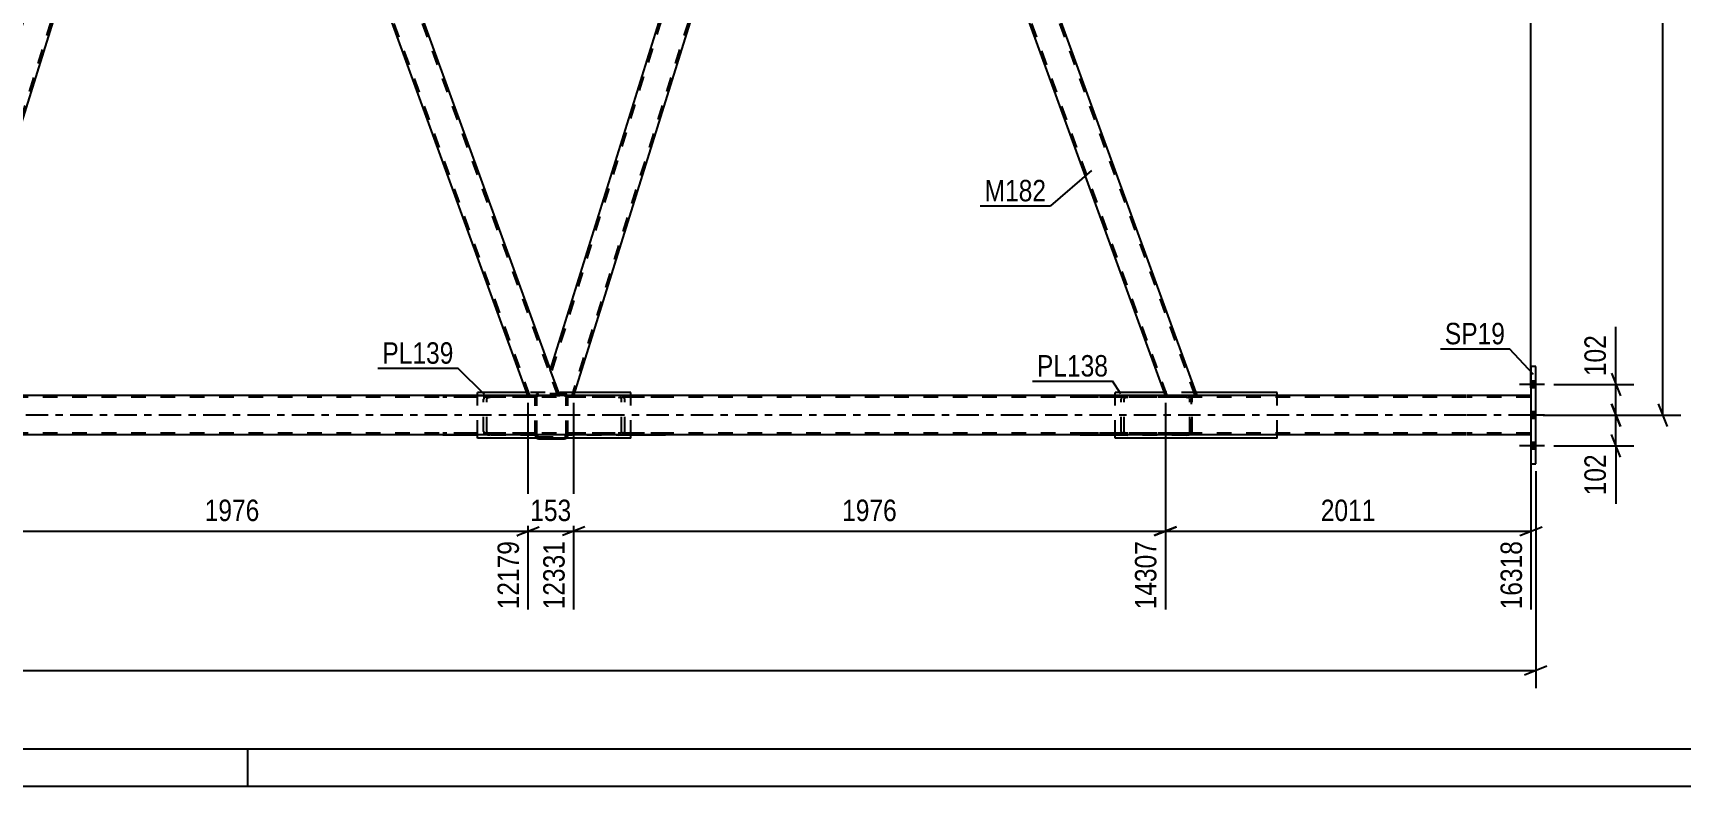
# Model space of a CAD drawing. Header units: millimetres. Extents: x -777 to 412, y -850 to -9.
# Drawn here: x -246.6 to -26.5, y -850.5 to -749.8 of the extents above; entities that cross this region are included whole.
import ezdxf

# ---------------------------------------------------------------- set-up
doc = ezdxf.new("R2010")
doc.units = ezdxf.units.MM
doc.linetypes.add('DXK_LINE_DOT2', pattern=[3.9198, 1.9599, -1.9599])
doc.linetypes.add('DXK_LINE_DOT3', pattern=[5.9187, 2.979, -0.9799, 0.9799, -0.9799])
doc.styles.add('Arial Narrow', font='ARIALN.TTF', dxfattribs={"height": 0.2})

# ---------------------------------------------------------------- blocks, each defined once
blk = doc.blocks.new('Unknown-570390744-1132')
at = {"color": 5, "linetype": 'Continuous'}
for p, q in [((-771.91, -845.5), (407.09, -845.5)), ((-217.91, -850.5), (-217.91, -845.5)), ((-776.91, -850.5), (412.09, -850.5))]:
    blk.add_line(p, q, dxfattribs=at)
blk = doc.blocks.new('Part-570390744-7935 - 7739')
at = {"color": 2, "linetype": 'Continuous'}
for p, q in [((-95.51, -797.9), (-102.09, -797.9)), ((-102.09, -798.29), (-102.09, -797.9)), ((-80.43, -797.9), (-91.25, -797.9)), ((-80.43, -798.29), (-80.43, -797.9)), ((-102.09, -803.98), (-102.09, -803.57)), ((-80.43, -803.98), (-102.09, -803.98)), ((-80.43, -803.98), (-80.43, -803.57))]:
    blk.add_line(p, q, dxfattribs=at)
at = {"color": 7, "linetype": 'DXK_LINE_DOT2'}
for p, q in [((-102.09, -803.57), (-102.09, -798.29)), ((-91.25, -797.9), (-95.51, -797.9)), ((-80.43, -803.57), (-80.43, -798.29))]:
    blk.add_line(p, q, dxfattribs=at)
blk = doc.blocks.new('Part-570390744-7947 - 7739')
at = {"color": 2, "linetype": 'Continuous'}
for p, q in [((-224.62, -677.07), (-224.58, -677.07)), ((-224.58, -677.07), (-220.88, -677.07)), ((-220.36, -677.07), (-220.88, -677.07)), ((-220.36, -677.07), (-177.51, -794.82)), ((-180.5, -798.29), (-223.07, -681.32))]:
    blk.add_line(p, q, dxfattribs=at)
at = {"color": 7, "linetype": 'DXK_LINE_DOT2'}
for p, q in [((-223.07, -681.32), (-224.62, -677.07)), ((-180.25, -798.29), (-224.37, -677.07)), ((-176.5, -798.29), (-220.62, -677.07)), ((-220.4, -677.07), (-220.51, -677.07)), ((-220.36, -677.07), (-220.4, -677.07)), ((-176.24, -798.29), (-177.51, -794.82)), ((-180.5, -798.29), (-176.24, -798.29))]:
    blk.add_line(p, q, dxfattribs=at)
blk = doc.blocks.new('Part-570390744-7942 - 7739')
at = {"color": 7, "linetype": 'DXK_LINE_DOT2'}
for p, q in [((-92.56, -798.3), (-106.73, -798.3)), ((-92.56, -798.54), (-106.73, -798.54)), ((-101.22, -798.59), (-101.29, -798.78)), ((-101.29, -803.1), (-101.29, -798.78)), ((-100.85, -798.78), (-100.82, -798.68)), ((-100.85, -803.1), (-100.85, -798.78)), ((-100.42, -798.3), (-100.75, -798.33)), ((-100.58, -798.55), (-100.42, -798.54)), ((-92.22, -798.33), (-92.56, -798.3)), ((-92.56, -798.54), (-92.39, -798.55)), ((-91.94, -798.44), (-92.22, -798.33)), ((-92.15, -798.68), (-92.12, -798.78)), ((-92.12, -803.1), (-92.12, -798.78)), ((-91.86, -798.5), (-91.94, -798.44)), ((-91.86, -803.37), (-91.86, -798.5)), ((-91.8, -798.59), (-91.86, -798.5)), ((-91.77, -798.78), (-91.8, -798.59)), ((-91.77, -803.1), (-91.77, -798.78)), ((-92.56, -803.34), (-106.73, -803.34)), ((-101.29, -803.1), (-101.22, -803.28)), ((-100.82, -803.19), (-100.85, -803.1)), ((-100.42, -803.34), (-100.58, -803.32)), ((-92.39, -803.32), (-92.56, -803.34)), ((-92.12, -803.1), (-92.15, -803.19)), ((-91.94, -803.44), (-91.86, -803.37)), ((-91.86, -803.37), (-91.8, -803.28)), ((-91.8, -803.28), (-91.77, -803.1)), ((-92.56, -803.58), (-102.09, -803.58)), ((-100.75, -803.54), (-100.42, -803.58)), ((-92.56, -803.58), (-92.22, -803.54)), ((-92.22, -803.54), (-91.94, -803.44))]:
    blk.add_line(p, q, dxfattribs=at)
at = {"color": 2, "linetype": 'Continuous'}
blk.add_line((-102.09, -803.58), (-106.73, -803.58), dxfattribs=at)
at = {"color": 7, "linetype": 'DXK_LINE_DOT2'}
for centre, radius, start, end in [((-100.62, -799.14), 0.817, 99.5182, 138.0638), ((-100.52, -798.96), 0.409, 99.5182, 138.0638), ((-92.46, -798.96), 0.409, 41.9363, 80.4819), ((-100.62, -802.73), 0.817, 221.9363, 260.4819), ((-100.52, -802.91), 0.409, 221.9363, 260.4819), ((-92.46, -802.91), 0.409, 279.5182, 318.0638)]:
    blk.add_arc(centre, radius, start, end, dxfattribs=at)
blk = doc.blocks.new('Part-570390744-7952 - 7739')
at = {"color": 2, "linetype": 'Continuous'}
for p, q in [((-139.49, -677.07), (-139.45, -677.07)), ((-139.45, -677.07), (-135.74, -677.07)), ((-135.23, -677.07), (-135.74, -677.07)), ((-91.11, -798.29), (-135.23, -677.07)), ((-95.37, -798.29), (-137.94, -681.32))]:
    blk.add_line(p, q, dxfattribs=at)
at = {"color": 7, "linetype": 'DXK_LINE_DOT2'}
for p, q in [((-137.94, -681.32), (-139.49, -677.07)), ((-95.11, -798.29), (-139.23, -677.07)), ((-91.37, -798.29), (-135.49, -677.07)), ((-135.27, -677.07), (-135.38, -677.07)), ((-135.23, -677.07), (-135.27, -677.07)), ((-95.37, -798.29), (-91.11, -798.29))]:
    blk.add_line(p, q, dxfattribs=at)
blk = doc.blocks.new('Part-570390744-7798 - 7739')
at = {"color": 2, "linetype": 'Continuous'}
for p, q in [((-55.16, -798.29), (-667.64, -798.29)), ((-46.54, -798.29), (-55.06, -798.29)), ((-55.16, -803.57), (-667.64, -803.57)), ((-46.54, -803.57), (-55.06, -803.57))]:
    blk.add_line(p, q, dxfattribs=at)
at = {"color": 7, "linetype": 'DXK_LINE_DOT2'}
for p, q in [((-55.16, -798.53), (-667.64, -798.53)), ((-46.54, -798.53), (-55.06, -798.53)), ((-46.54, -798.29), (-46.54, -803.57)), ((-55.16, -803.33), (-667.64, -803.33)), ((-46.54, -803.33), (-55.06, -803.33))]:
    blk.add_line(p, q, dxfattribs=at)
at = {"color": 7, "linetype": 'DXK_LINE_DOT3'}
for p, q in [((-55.16, -800.93), (-667.64, -800.93)), ((-46.54, -800.93), (-55.06, -800.93))]:
    blk.add_line(p, q, dxfattribs=at)
blk = doc.blocks.new('Part-570390744-7980 - 7739')
at = {"color": 2, "linetype": 'Continuous'}
for p, q in [((-140.81, -677.07), (-177.51, -794.82)), ((-140.81, -677.07), (-140.77, -677.07)), ((-140.77, -677.07), (-139.49, -677.07)), ((-138.21, -680.58), (-139.49, -677.07)), ((-137.94, -681.32), (-174.4, -798.29)), ((-137.94, -681.32), (-138.21, -680.58)), ((-176.24, -798.29), (-177.51, -794.82))]:
    blk.add_line(p, q, dxfattribs=at)
at = {"color": 7, "linetype": 'DXK_LINE_DOT2'}
for p, q in [((-140.55, -677.07), (-177.37, -795.19)), ((-138.08, -680.95), (-174.65, -798.29)), ((-137.94, -681.32), (-138.11, -680.86)), ((-174.4, -798.29), (-176.24, -798.29))]:
    blk.add_line(p, q, dxfattribs=at)
blk = doc.blocks.new('Part-570390744-7982 - 7739')
at = {"color": 7, "linetype": 'DXK_LINE_DOT2'}
for p, q in [((-175.15, -803.58), (-175.15, -798.3)), ((-162.13, -798.3), (-175.15, -798.3)), ((-162.13, -798.54), (-175.15, -798.54)), ((-168.11, -798.33), (-168.44, -798.3)), ((-168.44, -798.54), (-168.28, -798.55)), ((-168.04, -798.68), (-168.01, -798.78)), ((-168.01, -803.1), (-168.01, -798.78)), ((-167.57, -798.78), (-167.64, -798.59)), ((-167.57, -803.1), (-167.57, -798.78)), ((-162.13, -803.34), (-175.15, -803.34)), ((-168.28, -803.32), (-168.44, -803.34)), ((-168.01, -803.1), (-168.04, -803.19)), ((-167.64, -803.28), (-167.57, -803.1)), ((-166.77, -803.58), (-175.15, -803.58)), ((-168.44, -803.58), (-168.11, -803.54))]:
    blk.add_line(p, q, dxfattribs=at)
at = {"color": 2, "linetype": 'Continuous'}
blk.add_line((-162.13, -803.58), (-166.77, -803.58), dxfattribs=at)
at = {"color": 7, "linetype": 'DXK_LINE_DOT2'}
for centre, radius, start, end in [((-168.34, -798.96), 0.409, 41.9363, 80.4819), ((-168.25, -799.14), 0.817, 41.9363, 80.4819), ((-168.34, -802.91), 0.409, 279.5182, 318.0638), ((-168.25, -802.73), 0.817, 279.5182, 318.0638)]:
    blk.add_arc(centre, radius, start, end, dxfattribs=at)
blk = doc.blocks.new('Part-570390744-8030 - 7739')
at = {"color": 7, "linetype": 'DXK_LINE_DOT2'}
for p, q in [((-179.51, -798.37), (-179.55, -798.55)), ((-179.55, -803.59), (-179.55, -798.55)), ((-179.31, -798.55), (-179.29, -798.46)), ((-179.31, -803.59), (-179.31, -798.55)), ((-179.29, -798.46), (-179.24, -798.38)), ((-179.07, -798.07), (-179.25, -798.11)), ((-179.24, -798.38), (-179.16, -798.33)), ((-179.16, -798.33), (-179.07, -798.31)), ((-175.63, -798.07), (-179.07, -798.07)), ((-179.07, -798.31), (-175.63, -798.31)), ((-175.45, -798.11), (-175.63, -798.07)), ((-175.63, -798.31), (-175.54, -798.33)), ((-175.54, -798.33), (-175.46, -798.38)), ((-175.46, -798.38), (-175.41, -798.46)), ((-175.41, -798.46), (-175.39, -798.55)), ((-175.39, -803.59), (-175.39, -798.55)), ((-175.15, -798.55), (-175.19, -798.37)), ((-175.15, -803.59), (-175.15, -798.55)), ((-179.55, -803.59), (-179.51, -803.77)), ((-179.29, -803.68), (-179.31, -803.59)), ((-179.24, -803.76), (-179.29, -803.68)), ((-179.16, -803.81), (-179.24, -803.76)), ((-179.07, -803.83), (-179.16, -803.81)), ((-179.07, -803.83), (-175.63, -803.83)), ((-175.54, -803.81), (-175.63, -803.83)), ((-175.46, -803.76), (-175.54, -803.81)), ((-175.41, -803.68), (-175.46, -803.76)), ((-175.39, -803.59), (-175.41, -803.68)), ((-175.19, -803.77), (-175.15, -803.59))]:
    blk.add_line(p, q, dxfattribs=at)
at = {"color": 2, "linetype": 'Continuous'}
for p, q in [((-179.25, -804.03), (-179.07, -804.07)), ((-179.07, -804.07), (-175.63, -804.07)), ((-175.63, -804.07), (-175.45, -804.03))]:
    blk.add_line(p, q, dxfattribs=at)
at = {"color": 7, "linetype": 'DXK_LINE_DOT2'}
for centre, start, end in [((-179.07, -798.55), 112.5001, 157.5001), ((-175.63, -798.55), 22.5001, 67.5001), ((-179.07, -803.59), 202.5001, 235.0634), ((-175.63, -803.59), 304.9365, 337.5001)]:
    blk.add_arc(centre, 0.48, start, end, dxfattribs=at)
at = {"color": 2, "linetype": 'Continuous'}
for centre, start, end in [((-179.07, -803.59), 235.0634, 247.5001), ((-175.63, -803.59), 292.5001, 304.9365)]:
    blk.add_arc(centre, 0.48, start, end, dxfattribs=at)
blk = doc.blocks.new('Part-570390744-8103 - 7739')
at = {"color": 7, "linetype": 'DXK_LINE_DOT2'}
for p, q in [((-191.86, -798.3), (-179.55, -798.3)), ((-179.55, -798.54), (-191.86, -798.54)), ((-186.36, -798.59), (-186.42, -798.78)), ((-186.42, -803.1), (-186.42, -798.78)), ((-185.99, -798.78), (-185.95, -798.68)), ((-185.99, -803.1), (-185.99, -798.78)), ((-185.55, -798.3), (-185.88, -798.33)), ((-185.72, -798.55), (-185.55, -798.54)), ((-179.55, -803.58), (-179.55, -798.3)), ((-179.55, -803.34), (-191.86, -803.34)), ((-186.42, -803.1), (-186.36, -803.28)), ((-185.95, -803.19), (-185.99, -803.1)), ((-185.55, -803.34), (-185.72, -803.32)), ((-179.55, -803.58), (-187.22, -803.58)), ((-185.88, -803.54), (-185.55, -803.58))]:
    blk.add_line(p, q, dxfattribs=at)
at = {"color": 2, "linetype": 'Continuous'}
blk.add_line((-187.22, -803.58), (-191.86, -803.58), dxfattribs=at)
at = {"color": 7, "linetype": 'DXK_LINE_DOT2'}
for centre, radius, start, end in [((-185.75, -799.14), 0.817, 99.5182, 138.0638), ((-185.65, -798.96), 0.409, 99.5182, 138.0638), ((-185.75, -802.73), 0.817, 221.9363, 260.4819), ((-185.65, -802.91), 0.409, 221.9363, 260.4819)]:
    blk.add_arc(centre, radius, start, end, dxfattribs=at)
blk = doc.blocks.new('Part-570390744-8115 - 7739')
at = {"color": 2, "linetype": 'Continuous'}
for p, q in [((-46.54, -794.43), (-46.54, -807.43)), ((-45.9, -794.43), (-46.54, -794.43)), ((-45.9, -807.43), (-45.9, -794.43)), ((-46.54, -807.43), (-45.9, -807.43))]:
    blk.add_line(p, q, dxfattribs=at)
blk = doc.blocks.new('Part-570390744-8145 - 7739')
at = {"color": 2, "linetype": 'Continuous'}
for p, q in [((-225.94, -677.07), (-262.64, -794.82)), ((-225.94, -677.07), (-225.9, -677.07)), ((-225.9, -677.07), (-224.62, -677.07)), ((-223.35, -680.58), (-224.62, -677.07)), ((-223.07, -681.32), (-259.53, -798.29)), ((-223.07, -681.32), (-223.35, -680.58)), ((-261.38, -798.29), (-262.64, -794.82))]:
    blk.add_line(p, q, dxfattribs=at)
at = {"color": 7, "linetype": 'DXK_LINE_DOT2'}
for p, q in [((-225.69, -677.07), (-262.51, -795.19)), ((-223.21, -680.95), (-259.78, -798.29)), ((-223.07, -681.32), (-223.24, -680.86)), ((-259.53, -798.29), (-261.38, -798.29))]:
    blk.add_line(p, q, dxfattribs=at)
blk = doc.blocks.new('Part-570390744-8269 - 7739')
at = {"color": 2, "linetype": 'Continuous'}
for p, q in [((-180.65, -797.9), (-187.22, -797.9)), ((-187.22, -798.29), (-187.22, -797.9)), ((-166.77, -797.9), (-174.28, -797.9)), ((-166.77, -798.29), (-166.77, -797.9)), ((-187.22, -803.98), (-187.22, -803.57)), ((-166.77, -803.98), (-187.22, -803.98)), ((-166.77, -803.98), (-166.77, -803.57))]:
    blk.add_line(p, q, dxfattribs=at)
at = {"color": 7, "linetype": 'DXK_LINE_DOT2'}
for p, q in [((-187.22, -803.57), (-187.22, -798.29)), ((-174.28, -797.9), (-180.65, -797.9)), ((-166.77, -803.57), (-166.77, -798.29))]:
    blk.add_line(p, q, dxfattribs=at)
blk = doc.blocks.new('Bolt-570390744-8297 - 7739')
at = {"linetype": 'Continuous'}
for points in [[(-45.9, -797.27), (-45.9, -796.39), (-46.54, -796.39), (-46.54, -797.27)], [(-45.9, -797.27), (-45.9, -796.39), (-46.54, -796.39), (-46.54, -797.27)], [(-45.9, -797.27), (-45.9, -796.39), (-46.54, -796.39), (-46.54, -797.27)], [(-45.9, -801.37), (-45.9, -800.49), (-46.54, -800.49), (-46.54, -801.37)], [(-45.9, -801.37), (-45.9, -800.49), (-46.54, -800.49), (-46.54, -801.37)], [(-45.9, -805.47), (-45.9, -804.59), (-46.54, -804.59), (-46.54, -805.47)], [(-45.9, -805.47), (-45.9, -804.59), (-46.54, -804.59), (-46.54, -805.47)], [(-45.9, -805.47), (-45.9, -804.59), (-46.54, -804.59), (-46.54, -805.47)]]:
    blk.add_hatch(color=1, dxfattribs=at).paths.add_polyline_path(points)
at = {"color": 1, "linetype": 'Continuous'}
for p, q in [((-45.9, -796.39), (-46.54, -796.39)), ((-45.9, -796.39), (-46.54, -796.39)), ((-45.9, -796.39), (-46.54, -796.39)), ((-44.74, -796.83), (-48.06, -796.83)), ((-44.74, -796.83), (-48.06, -796.83)), ((-44.74, -796.83), (-48.06, -796.83)), ((-45.9, -797.27), (-46.54, -797.27)), ((-45.9, -797.27), (-46.54, -797.27)), ((-45.9, -797.27), (-46.54, -797.27)), ((-44.74, -800.93), (-48.06, -800.93)), ((-44.74, -800.93), (-48.06, -800.93)), ((-45.9, -800.49), (-46.54, -800.49)), ((-45.9, -800.49), (-46.54, -800.49)), ((-45.9, -801.37), (-46.54, -801.37)), ((-45.9, -801.37), (-46.54, -801.37)), ((-44.74, -805.03), (-48.06, -805.03)), ((-44.74, -805.03), (-48.06, -805.03)), ((-44.74, -805.03), (-48.06, -805.03)), ((-45.9, -804.59), (-46.54, -804.59)), ((-45.9, -804.59), (-46.54, -804.59)), ((-45.9, -804.59), (-46.54, -804.59)), ((-45.9, -805.47), (-46.54, -805.47)), ((-45.9, -805.47), (-46.54, -805.47)), ((-45.9, -805.47), (-46.54, -805.47))]:
    blk.add_line(p, q, dxfattribs=at)
blk = doc.blocks.new('StraightDimension-570390744-60971 - 7739')
at = {"color": 7, "linetype": 'Continuous'}
for p, q in [((-45.9, -808.43), (-45.9, -837.43)), ((-706.31, -835.03), (-45.9, -835.03)), ((-47.4, -835.63), (-44.4, -834.43))]:
    blk.add_line(p, q, dxfattribs=at)
blk = doc.blocks.new('StraightDimension-570390744-61201 - 7739')
at = {"color": 7, "linetype": 'Continuous'}
for p, q in [((-259.53, -799.29), (-259.53, -826.88)), ((-180.5, -799.29), (-180.5, -826.88)), ((-258.03, -815.83), (-261.03, -817.03)), ((-259.53, -816.43), (-180.5, -816.43)), ((-182, -817.03), (-179, -815.83))]:
    blk.add_line(p, q, dxfattribs=at)
at = {"color": 0}
blk.add_wipeout([(-215.76, -815.68), (-215.76, -811.48), (-224.27, -811.48), (-224.27, -815.68)], dxfattribs=at)
at = {"color": 0, "linetype": 'Continuous'}
blk.add_wipeout([(-181.1, -817.13), (-185.3, -817.13), (-185.3, -827.48), (-181.1, -827.48)], dxfattribs=at)
at = {"color": 3, "style": 'Arial Narrow'}
blk.add_text('1976', height=2.863, dxfattribs=at).set_placement((-223.67, -815.08))
at = {"color": 3, "linetype": 'Continuous', "style": 'Arial Narrow'}
blk.add_text('12179', height=2.863, rotation=90.0002, dxfattribs=at).set_placement((-181.7, -826.88))
blk = doc.blocks.new('StraightDimension-570390744-8596 - 7739')
at = {"color": 7, "linetype": 'Continuous'}
for p, q in [((-63.32, -675.07), (-26.54, -675.07)), ((-28.34, -676.57), (-29.54, -673.57)), ((-28.94, -800.93), (-28.94, -675.07)), ((-44.9, -800.93), (-26.54, -800.93)), ((-29.54, -799.43), (-28.34, -802.43))]:
    blk.add_line(p, q, dxfattribs=at)
at = {"color": 0}
blk.add_wipeout([(-29.69, -733.75), (-33.89, -733.75), (-33.89, -742.26), (-29.69, -742.26)], dxfattribs=at)
at = {"color": 3, "style": 'Arial Narrow'}
blk.add_text('3147', height=2.863, rotation=90.0002, dxfattribs=at).set_placement((-30.29, -741.66))
blk = doc.blocks.new('StraightDimension-570390744-48839 - 7739')
at = {"color": 7, "linetype": 'Continuous'}
for p, q in [((-43.5, -800.93), (-32.79, -800.93)), ((-35.79, -799.43), (-34.59, -802.43)), ((-35.19, -805.03), (-35.19, -800.93)), ((-43.5, -805.03), (-32.79, -805.03)), ((-34.59, -806.53), (-35.79, -803.53))]:
    blk.add_line(p, q, dxfattribs=at)
at = {"color": 0}
blk.add_wipeout([(-35.94, -805.56), (-40.14, -805.56), (-40.14, -812.24), (-35.94, -812.24)], dxfattribs=at)
at = {"color": 7, "linetype": 'Continuous'}
blk.add_line((-35.19, -805.03), (-35.19, -812.77), dxfattribs=at)
blk.add_line((-35.19, -805.03), (-35.19, -812.77), dxfattribs=at)
at = {"color": 3, "style": 'Arial Narrow'}
blk.add_text('102', height=2.863, rotation=90.0002, dxfattribs=at).set_placement((-36.54, -811.64))
blk = doc.blocks.new('StraightDimension-570390744-48841 - 7739')
at = {"color": 7, "linetype": 'Continuous'}
for p, q in [((-35.79, -795.33), (-34.59, -798.33)), ((-43.5, -796.83), (-32.79, -796.83)), ((-35.19, -800.93), (-35.19, -796.83)), ((-43.5, -800.93), (-32.79, -800.93)), ((-34.59, -802.43), (-35.79, -799.43))]:
    blk.add_line(p, q, dxfattribs=at)
at = {"color": 0}
blk.add_wipeout([(-35.94, -789.62), (-40.14, -789.62), (-40.14, -796.31), (-35.94, -796.31)], dxfattribs=at)
at = {"color": 7, "linetype": 'Continuous'}
blk.add_line((-35.19, -796.83), (-35.19, -789.1), dxfattribs=at)
blk.add_line((-35.19, -796.83), (-35.19, -789.1), dxfattribs=at)
at = {"color": 3, "style": 'Arial Narrow'}
blk.add_text('102', height=2.863, rotation=90.0002, dxfattribs=at).set_placement((-36.54, -795.71))
blk = doc.blocks.new('StraightDimension-570390744-60743 - 7739')
at = {"color": 7, "linetype": 'Continuous'}
for p, q in [((-64.96, -678.07), (-64.96, -738.24)), ((-46.54, -797.29), (-46.54, -732.99)), ((-63.46, -735.24), (-66.46, -736.44)), ((-64.96, -735.84), (-46.54, -735.84)), ((-48.04, -736.44), (-45.04, -735.24))]:
    blk.add_line(p, q, dxfattribs=at)
at = {"color": 0}
blk.add_wipeout([(-51.49, -735.09), (-51.49, -730.89), (-60, -730.89), (-60, -735.09)], dxfattribs=at)
at = {"color": 3, "style": 'Arial Narrow'}
blk.add_text('1251', height=2.863, dxfattribs=at).set_placement((-59.4, -734.49))
blk = doc.blocks.new('StraightDimension-570390744-61198 - 7739')
at = {"color": 7, "linetype": 'Continuous'}
for p, q in [((-95.37, -799.29), (-95.37, -826.88)), ((-46.54, -804.57), (-46.54, -826.88)), ((-93.87, -815.83), (-96.87, -817.03)), ((-95.37, -816.43), (-46.54, -816.43)), ((-48.04, -817.03), (-45.04, -815.83))]:
    blk.add_line(p, q, dxfattribs=at)
at = {"color": 0}
blk.add_wipeout([(-66.7, -815.68), (-66.7, -811.48), (-75.21, -811.48), (-75.21, -815.68)], dxfattribs=at)
at = {"color": 0, "linetype": 'Continuous'}
blk.add_wipeout([(-47.14, -817.13), (-51.34, -817.13), (-51.34, -827.48), (-47.14, -827.48)], dxfattribs=at)
at = {"color": 3, "style": 'Arial Narrow'}
blk.add_text('2011', height=2.863, dxfattribs=at).set_placement((-74.61, -815.08))
at = {"color": 3, "linetype": 'Continuous', "style": 'Arial Narrow'}
blk.add_text('16318', height=2.863, rotation=90.0002, dxfattribs=at).set_placement((-47.74, -826.88))
blk = doc.blocks.new('StraightDimension-570390744-61199 - 7739')
at = {"color": 7, "linetype": 'Continuous'}
for p, q in [((-174.4, -799.29), (-174.4, -826.88)), ((-95.37, -799.29), (-95.37, -826.88)), ((-172.9, -815.83), (-175.9, -817.03)), ((-174.4, -816.43), (-95.37, -816.43)), ((-96.87, -817.03), (-93.87, -815.83))]:
    blk.add_line(p, q, dxfattribs=at)
at = {"color": 0}
blk.add_wipeout([(-130.63, -815.68), (-130.63, -811.48), (-139.14, -811.48), (-139.14, -815.68)], dxfattribs=at)
at = {"color": 0, "linetype": 'Continuous'}
blk.add_wipeout([(-95.97, -817.13), (-100.17, -817.13), (-100.17, -827.48), (-95.97, -827.48)], dxfattribs=at)
at = {"color": 3, "style": 'Arial Narrow'}
blk.add_text('1976', height=2.863, dxfattribs=at).set_placement((-138.54, -815.08))
at = {"color": 3, "linetype": 'Continuous', "style": 'Arial Narrow'}
blk.add_text('14307', height=2.863, rotation=90.0002, dxfattribs=at).set_placement((-96.57, -826.88))
blk = doc.blocks.new('StraightDimension-570390744-61200 - 7739')
at = {"color": 7, "linetype": 'Continuous'}
for p, q in [((-180.5, -799.29), (-180.5, -826.88)), ((-174.4, -799.29), (-174.4, -826.88)), ((-182, -817.03), (-179, -815.83)), ((-180.5, -816.43), (-174.4, -816.43)), ((-172.9, -815.83), (-175.9, -817.03))]:
    blk.add_line(p, q, dxfattribs=at)
at = {"color": 0}
blk.add_wipeout([(-174.11, -815.68), (-174.11, -811.48), (-180.79, -811.48), (-180.79, -815.68)], dxfattribs=at)
at = {"color": 0, "linetype": 'Continuous'}
blk.add_wipeout([(-175, -817.13), (-179.2, -817.13), (-179.2, -827.48), (-175, -827.48)], dxfattribs=at)
at = {"color": 3, "style": 'Arial Narrow'}
blk.add_text('153', height=2.863, dxfattribs=at).set_placement((-180.19, -815.08))
at = {"color": 3, "linetype": 'Continuous', "style": 'Arial Narrow'}
blk.add_text('12331', height=2.863, rotation=90.0002, dxfattribs=at).set_placement((-175.6, -826.88))
blk = doc.blocks.new('Mark-570390744-7948 - 7739')
at = {"color": 0}
blk.add_wipeout([(-111.29, -772.34), (-111.29, -769.34), (-119.51, -769.34), (-119.51, -772.34)], dxfattribs=at)
blk.add_wipeout([(-111.29, -772.34), (-111.29, -769.34), (-119.51, -769.34), (-119.51, -772.34)], dxfattribs=at)
at = {"color": 30, "linetype": 'Continuous'}
for p in [(-105.25, -768.21), (-120.11, -772.94)]:
    blk.add_line(p, (-110.69, -772.94), dxfattribs=at)
at = {"color": 3, "style": 'Arial Narrow'}
blk.add_text('M182', height=2.863, dxfattribs=at).set_placement((-119.51, -772.34))
blk = doc.blocks.new('Mark-570390744-7931 - 7739')
at = {"color": 0}
blk.add_wipeout([(-103.01, -795.76), (-103.01, -792.76), (-112.52, -792.76), (-112.52, -795.76)], dxfattribs=at)
blk.add_wipeout([(-103.01, -795.76), (-103.01, -792.76), (-112.52, -792.76), (-112.52, -795.76)], dxfattribs=at)
at = {"color": 30, "linetype": 'Continuous'}
for p in [(-113.12, -796.36), (-101.32, -798.06)]:
    blk.add_line(p, (-102.41, -796.36), dxfattribs=at)
at = {"color": 3, "style": 'Arial Narrow'}
blk.add_text('PL138', height=2.863, dxfattribs=at).set_placement((-112.52, -795.76))
blk = doc.blocks.new('Mark-570390744-8265 - 7739')
at = {"color": 0}
blk.add_wipeout([(-190.44, -794.05), (-190.44, -791.05), (-199.94, -791.05), (-199.94, -794.05)], dxfattribs=at)
blk.add_wipeout([(-190.44, -794.05), (-190.44, -791.05), (-199.94, -791.05), (-199.94, -794.05)], dxfattribs=at)
at = {"color": 30, "linetype": 'Continuous'}
for p in [(-200.54, -794.65), (-186.3, -798.18)]:
    blk.add_line(p, (-189.84, -794.65), dxfattribs=at)
at = {"color": 3, "style": 'Arial Narrow'}
blk.add_text('PL139', height=2.863, dxfattribs=at).set_placement((-199.94, -794.05))
blk = doc.blocks.new('Mark-570390744-8111 - 7739')
at = {"color": 0}
blk.add_wipeout([(-50, -791.45), (-50, -788.45), (-58.04, -788.45), (-58.04, -791.45)], dxfattribs=at)
blk.add_wipeout([(-50, -791.45), (-50, -788.45), (-58.04, -788.45), (-58.04, -791.45)], dxfattribs=at)
at = {"color": 30, "linetype": 'Continuous'}
for p in [(-58.64, -792.05), (-46.18, -795.47)]:
    blk.add_line(p, (-49.4, -792.05), dxfattribs=at)
at = {"color": 3, "style": 'Arial Narrow'}
blk.add_text('SP19', height=2.863, dxfattribs=at).set_placement((-58.04, -791.45))

msp = doc.modelspace()

# ---------------------------------------------------------------- block references
for name in ['Unknown-570390744-1132', 'Part-570390744-8145 - 7739', 'Part-570390744-7947 - 7739', 'Part-570390744-7980 - 7739', 'Part-570390744-7952 - 7739', 'Part-570390744-8115 - 7739', 'Bolt-570390744-8297 - 7739', 'Part-570390744-7798 - 7739', 'Part-570390744-8103 - 7739', 'Part-570390744-8269 - 7739', 'Part-570390744-8030 - 7739', 'Part-570390744-7982 - 7739', 'Part-570390744-7942 - 7739', 'Part-570390744-7935 - 7739']:
    msp.add_blockref(name, (0, 0))

# ---------------------------------------------------------------- next in the draw order: block references
msp.add_blockref('StraightDimension-570390744-60971 - 7739', (0, 0))

# ---------------------------------------------------------------- next in the draw order: block references
for name in ['StraightDimension-570390744-8596 - 7739', 'Mark-570390744-7948 - 7739', 'Mark-570390744-8265 - 7739', 'Mark-570390744-7931 - 7739', 'StraightDimension-570390744-61201 - 7739']:
    msp.add_blockref(name, (0, 0))

# ---------------------------------------------------------------- next in the draw order: block references
for name in ['StraightDimension-570390744-60743 - 7739', 'StraightDimension-570390744-61198 - 7739', 'StraightDimension-570390744-48839 - 7739']:
    msp.add_blockref(name, (0, 0))

# ---------------------------------------------------------------- next in the draw order: block references
for name in ['Mark-570390744-8111 - 7739', 'StraightDimension-570390744-48841 - 7739', 'StraightDimension-570390744-61199 - 7739']:
    msp.add_blockref(name, (0, 0))

# ---------------------------------------------------------------- next in the draw order: block references
msp.add_blockref('StraightDimension-570390744-61200 - 7739', (0, 0))

doc.saveas('drawing.dxf')
